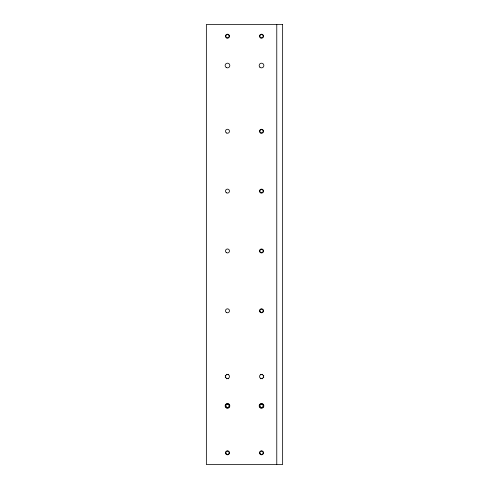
<?xml version="1.0" encoding="UTF-8"?>
<svg xmlns="http://www.w3.org/2000/svg" width="489" height="489" viewBox="0 0 489 489"><rect width="100%" height="100%" fill="white"/><g stroke="black" fill="none" stroke-linecap="round" stroke-linejoin="round"><path stroke-width="0.73" d="M276.774 24.45L276.774 464.55M263.785 377.135A2.347 2.347 0 0 1 263.553 377.704M262.691 378.565A2.347 2.347 0 0 1 262.122 378.798M260.912 378.798A2.347 2.347 0 0 1 260.344 378.565M260.344 374.495A2.347 2.347 0 0 1 260.912 374.262M262.122 374.262A2.347 2.347 0 0 1 262.691 374.495M263.553 375.356A2.347 2.347 0 0 1 263.785 375.925M228.656 378.565A2.347 2.347 0 0 1 228.088 378.798M226.878 378.798A2.347 2.347 0 0 1 226.309 378.565M225.447 377.704A2.347 2.347 0 0 1 225.215 377.135M225.215 375.925A2.347 2.347 0 0 1 225.447 375.356M226.309 374.495A2.347 2.347 0 0 1 226.878 374.262M228.088 374.262A2.347 2.347 0 0 1 228.656 374.495M282.642 24.45L206.358 24.45L206.358 464.55L282.642 464.55L282.642 24.45M259.855 67.189A2.347 2.347 0 0 0 263.785 66.131A2.347 2.347 0 0 0 260.912 63.258A2.347 2.347 0 0 0 259.855 67.189M226.309 67.561A2.347 2.347 0 0 0 229.83 65.526A2.347 2.347 0 0 0 226.309 63.491A2.347 2.347 0 0 0 226.309 67.561M226.486 454.544A1.993 1.993 0 0 0 229.475 452.814A1.993 1.993 0 0 0 226.486 451.084A1.993 1.993 0 0 0 226.486 454.544M260.521 454.544A1.993 1.993 0 0 0 263.51 452.814A1.993 1.993 0 0 0 260.521 451.084A1.993 1.993 0 0 0 260.521 454.544M226.486 312.538A1.993 1.993 0 0 0 229.475 310.808A1.993 1.993 0 0 0 226.486 309.079A1.993 1.993 0 0 0 226.486 312.538M260.521 312.538A1.993 1.993 0 0 0 263.51 310.808A1.993 1.993 0 0 0 260.521 309.079A1.993 1.993 0 0 0 260.521 312.538M226.486 252.685A1.993 1.993 0 0 0 229.475 250.955A1.993 1.993 0 0 0 226.486 249.225A1.993 1.993 0 0 0 226.486 252.685M260.521 252.685A1.993 1.993 0 0 0 263.51 250.955A1.993 1.993 0 0 0 260.521 249.225A1.993 1.993 0 0 0 260.521 252.685M226.486 192.831A1.993 1.993 0 0 0 229.475 191.101A1.993 1.993 0 0 0 226.486 189.371A1.993 1.993 0 0 0 226.486 192.831M260.521 192.831A1.993 1.993 0 0 0 263.51 191.101A1.993 1.993 0 0 0 260.521 189.371A1.993 1.993 0 0 0 260.521 192.831M260.521 37.916A1.993 1.993 0 0 0 263.51 36.186A1.993 1.993 0 0 0 260.521 34.456A1.993 1.993 0 0 0 260.521 37.916M226.486 37.916A1.993 1.993 0 0 0 229.475 36.186A1.993 1.993 0 0 0 226.486 34.456A1.993 1.993 0 0 0 226.486 37.916M226.486 132.977A1.993 1.993 0 0 0 229.475 131.248A1.993 1.993 0 0 0 226.486 129.518A1.993 1.993 0 0 0 226.486 132.977M260.521 132.977A1.993 1.993 0 0 0 263.51 131.248A1.993 1.993 0 0 0 260.521 129.518A1.993 1.993 0 0 0 260.521 132.977M226.486 378.26A1.993 1.993 0 0 0 229.475 376.53A1.993 1.993 0 0 0 226.486 374.8A1.993 1.993 0 0 0 226.486 378.26M260.521 378.26A1.993 1.993 0 0 0 263.51 376.53A1.993 1.993 0 0 0 260.521 374.8A1.993 1.993 0 0 0 260.521 378.26M226.309 407.905A2.347 2.347 0 0 0 229.83 405.87A2.347 2.347 0 0 0 226.309 403.835A2.347 2.347 0 0 0 226.309 407.905M260.344 407.905A2.347 2.347 0 0 0 263.864 405.87A2.347 2.347 0 0 0 260.344 403.835A2.347 2.347 0 0 0 260.344 407.905M260.356 311.97A1.644 1.644 0 0 0 263.106 311.236A1.644 1.644 0 0 0 261.089 309.219A1.644 1.644 0 0 0 260.356 311.97M260.698 192.525A1.644 1.644 0 0 0 263.161 191.101A1.644 1.644 0 0 0 260.698 189.677A1.644 1.644 0 0 0 260.698 192.525M260.698 252.379A1.644 1.644 0 0 0 263.161 250.955A1.644 1.644 0 0 0 260.698 249.531A1.644 1.644 0 0 0 260.698 252.379M260.698 132.672A1.644 1.644 0 0 0 263.161 131.248A1.644 1.644 0 0 0 260.698 129.823A1.644 1.644 0 0 0 260.698 132.672M260.356 453.975A1.644 1.644 0 0 0 263.106 453.242A1.644 1.644 0 0 0 261.089 451.225A1.644 1.644 0 0 0 260.356 453.975M226.321 453.975A1.644 1.644 0 0 0 229.072 453.242A1.644 1.644 0 0 0 227.055 451.225A1.644 1.644 0 0 0 226.321 453.975M226.664 37.61A1.644 1.644 0 0 0 229.127 36.186A1.644 1.644 0 0 0 226.664 34.762A1.644 1.644 0 0 0 226.664 37.61M260.698 37.61A1.644 1.644 0 0 0 263.161 36.186A1.644 1.644 0 0 0 260.698 34.762A1.644 1.644 0 0 0 260.698 37.61M226.321 407.031A1.644 1.644 0 0 0 229.072 406.298A1.644 1.644 0 0 0 227.055 404.281A1.644 1.644 0 0 0 226.321 407.031M260.356 407.031A1.644 1.644 0 0 0 263.106 406.298A1.644 1.644 0 0 0 261.089 404.281A1.644 1.644 0 0 0 260.356 407.031M260.142 407.313A1.993 1.993 0 0 0 263.455 406.341A1.993 1.993 0 0 0 260.955 403.957A1.993 1.993 0 0 0 260.142 407.313M226.486 407.6A1.993 1.993 0 0 0 229.475 405.87A1.993 1.993 0 0 0 226.486 404.14A1.993 1.993 0 0 0 226.486 407.6"/></g></svg>
